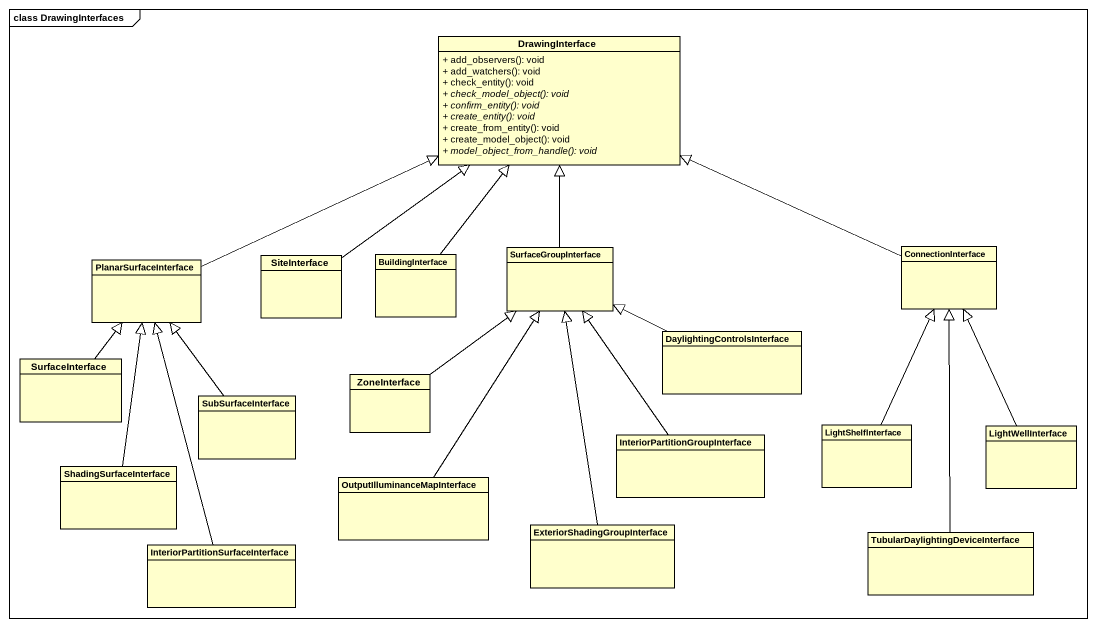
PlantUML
@startuml
mainframe class DrawingInterfaces
hide circle
hide empty members
skinparam classAttributeIconSize 0
class DrawingInterface {
  + add_observers(): void
  + add_watchers(): void
  + check_entity(): void
  {abstract} + check_model_object(): void
  {abstract} + confirm_entity(): void
  {abstract} + create_entity(): void
  + create_from_entity(): void
  + create_model_object(): void
  {abstract} + model_object_from_handle(): void
}
class PlanarSurfaceInterface
class SiteInterface
class BuildingInterface
class SurfaceGroupInterface
class ConnectionInterface
class DaylightingControlsInterface
class SurfaceInterface
class ZoneInterface
class SubSurfaceInterface
class "InteriorPartitionGroupInterface" as InteriorPartitionGroupInterf
class LightShelfInterface
class LightWellInterface
class ShadingSurfaceInterface
class "OutputIlluminanceMapInterface" as OutputIlluminanceMapInterfac
class "InteriorPartitionSurfaceInterface" as InteriorPartitionSurfaceInte
class "ExteriorShadingGroupInterface" as ExteriorShadingGroupInterfac
class "TubularDaylightingDeviceInterface" as TubularDaylightingDeviceInte
PlanarSurfaceInterface -right-|> DrawingInterface
SiteInterface -up-|> DrawingInterface
BuildingInterface -up-|> DrawingInterface
SurfaceGroupInterface -up-|> DrawingInterface
ConnectionInterface -left-|> DrawingInterface
DaylightingControlsInterface -left-|> SurfaceGroupInterface
SurfaceInterface -up-|> PlanarSurfaceInterface
ZoneInterface -up-|> SurfaceGroupInterface
SubSurfaceInterface -up-|> PlanarSurfaceInterface
InteriorPartitionGroupInterf -up-|> SurfaceGroupInterface
LightShelfInterface -up-|> ConnectionInterface
LightWellInterface -up-|> ConnectionInterface
ShadingSurfaceInterface -up-|> PlanarSurfaceInterface
OutputIlluminanceMapInterfac -up-|> SurfaceGroupInterface
InteriorPartitionSurfaceInte -up-|> PlanarSurfaceInterface
ExteriorShadingGroupInterfac -up-|> SurfaceGroupInterface
TubularDaylightingDeviceInte -up-|> ConnectionInterface
@enduml
